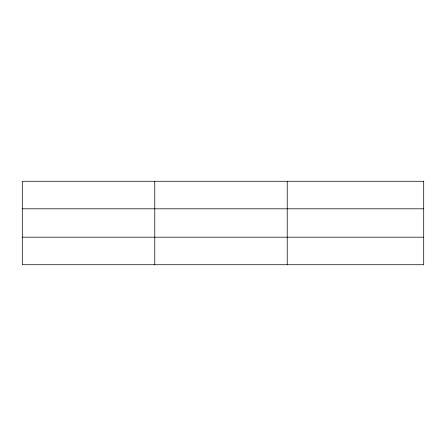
<?xml version="1.0" encoding="UTF-8"?>
<svg xmlns="http://www.w3.org/2000/svg" width="446" height="446" viewBox="0 0 446 446"><rect width="100%" height="100%" fill="white"/><g stroke="black" fill="none" stroke-linecap="round" stroke-linejoin="round"><path stroke-width="0.67" d="M154.762 264.729L154.762 181.271M287.224 264.729L287.224 181.271M22.3 208.812L423.7 208.812M22.3 237.188L423.7 237.188M423.7 181.271L423.7 264.729L22.3 264.729L22.3 181.271L423.7 181.271"/></g></svg>
